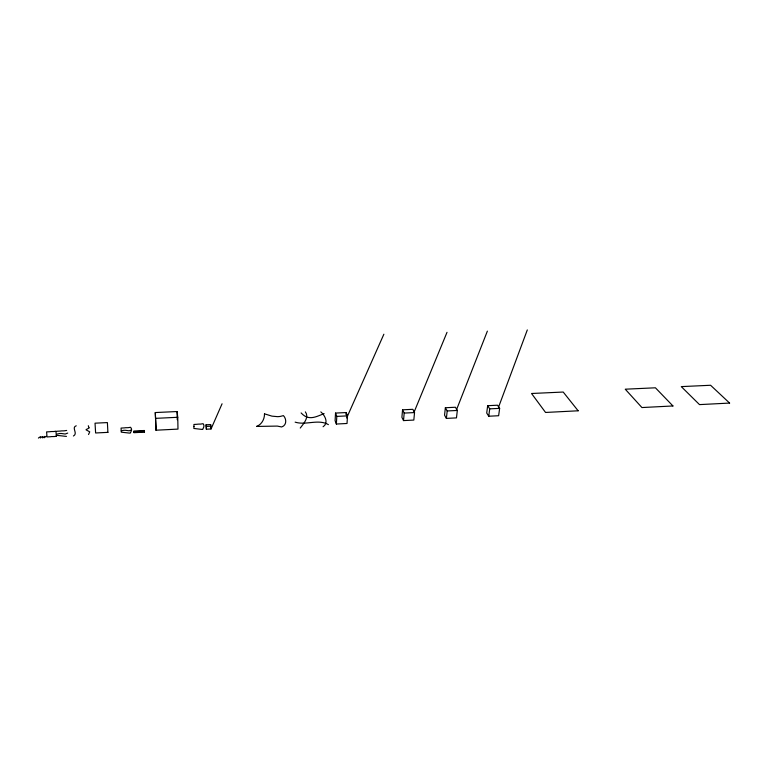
<?xml version="1.0" encoding="UTF-8"?>
<svg xmlns="http://www.w3.org/2000/svg" width="768" height="768" viewBox="0 0 768 768"><rect width="100%" height="100%" fill="white"/><g stroke="black" fill="none" stroke-linecap="round" stroke-linejoin="round"><path stroke-width="1.15" d="M335.53 413.069L335.098 420.672L336.365 424.032L347.021 423.485L347.491 415.872L346.157 412.56L335.53 413.069L336.806 416.4L336.365 424.032M346.022 414.72L346.157 412.56M402.566 409.814L401.904 417.302L403.517 420.595L413.827 420.067L414.538 412.57L412.858 409.315L402.566 409.814L404.189 413.078L403.517 420.595M445.363 407.741L444.547 415.162L446.381 418.397L456.47 417.888L457.325 410.458L455.434 407.251L445.363 407.741L447.206 410.957L446.381 418.397M487.661 405.686L486.71 413.03L488.755 416.227L498.634 415.728L499.632 408.365L497.53 405.206L487.661 405.686L489.715 408.854L488.755 416.227M498.624 406.954L527.309 329.933M456.336 410.198L487.373 331.123M413.971 412.397L447.014 332.333M222.067 403.776L211.046 428.966L206.362 429.206L206.083 424.8L210.768 424.56L211.046 428.966L210.778 427.344M346.656 417.965L383.875 334.214M300.24 428.045C303.504 423.792 309.446 417.341 305.366 411.878M88.541 434.515L89.731 431.827L86.112 429.878A1.709 0.806 -4.2 0 1 86.189 429.533C91.776 426.749 88.205 428.448 88.32 425.712M73.43 435.994C78.355 433.488 71.03 427.536 76.234 425.789M323.078 426.749C328.934 422.918 324.941 415.354 320.822 411.898M131.52 429.878A3.466 2.314 -72 0 1 131.357 430.8L130.31 433.114A9.427 4.493 -3.1 0 1 127.901 432.912L121.286 432.173L121.066 428.074L124.474 427.882A4.8 2.275 -3.2 0 0 125.165 427.747L127.238 427.68A4.051 1.92 -3.1 0 0 128.074 427.68L130.579 427.267L131.395 428.621A3.043 2.026 -72.1 0 1 131.52 429.878L129.139 430.81L125.443 430.301A7.344 3.523 -3.4 0 0 123.504 430.349L121.2 430.886M44.16 437.77L44.381 437.645A2.256 1.056 -5.5 0 0 44.755 437.29L46.426 436.301M40.349 437.971L40.57 437.837A2.266 1.056 -5.6 0 0 40.954 437.482L42.634 436.493M42.47 437.856L42.691 437.731A2.256 1.056 -5.5 0 0 43.066 437.376L44.736 436.387M38.4 438.067L38.621 437.933A2.266 1.056 -5.6 0 0 39.005 437.578L40.685 436.589M67.738 433.075L65.203 434.026L61.469 433.507A7.574 3.562 -5.1 0 0 59.472 433.555L57.053 434.102M66.672 430.435L64.051 430.858A4.186 1.949 -4.8 0 1 63.197 430.858L61.066 430.925A4.954 2.304 -4.9 0 1 60.346 431.059L56.832 431.261M206.083 424.8L206.342 426.413L211.037 426.182M144.461 432.154L144.384 430.502L133.834 431.03L133.901 432.691L144.461 432.154L144.442 431.462L133.872 432M156.096 430.205L177.984 429.101L177.754 417.293L177.091 411.542L155.28 412.55L156.096 430.205L155.28 412.55M133.862 431.731L144.413 431.194L144.384 430.502M336.806 416.4L347.491 415.872M404.189 413.078L414.538 412.57M447.206 410.957L457.325 410.458M489.715 408.854L499.632 408.365M155.731 418.349L177.754 417.293M324.115 413.626C316.234 416.602 308.688 421.334 301.114 412.934M295.142 422.141C305.99 425.587 318.307 418.694 328.397 424.627M57.322 435.398L64.022 436.147A9.725 4.55 -4.8 0 0 66.47 436.358M177.091 411.542L177.254 419.741M206.342 426.413L206.362 429.206M193.958 426.518L193.853 428.458L200.371 429.226A9.139 4.416 -1 0 0 202.733 429.427L203.712 427.152A3.139 1.92 -74.1 0 0 203.808 425.002L203.088 423.686L200.688 424.08A3.926 1.891 -1.1 0 1 199.872 424.08L197.866 424.147A4.646 2.227 -1.2 0 1 197.213 424.272L193.92 424.464L193.958 426.518M264.499 413.837C264.605 419.126 261.686 424.56 256.56 426.432L277.267 426.086L281.674 426.96C286.8 425.366 286.704 418.973 283.43 415.603L280.541 416.362A10.032 4.79 1.3 0 1 277.536 416.659L271.949 416.141L264.499 413.837M56.342 436.195L54.422 436.531A3.725 1.738 -5.1 0 1 53.587 436.541L51.264 436.598A4.963 2.314 -5.3 0 1 50.534 436.733L47.021 436.934L46.598 431.904L50.131 431.702A4.982 2.304 -5.1 0 0 50.851 431.568L53.184 431.52A3.734 1.728 -5 0 0 54.019 431.51L55.949 431.174L56.342 436.195M107.904 432.365L95.616 432.979L95.03 423.178L107.386 422.582L107.904 432.365M578.141 410.794L545.549 412.454L531.542 393.494L563.213 392.045L578.141 410.794M672.95 405.965L641.933 407.549L625.238 389.194L655.421 387.802L672.95 405.965M729.6 403.075L699.504 404.611L681.274 386.611L710.592 385.267L729.6 403.075"/></g></svg>
